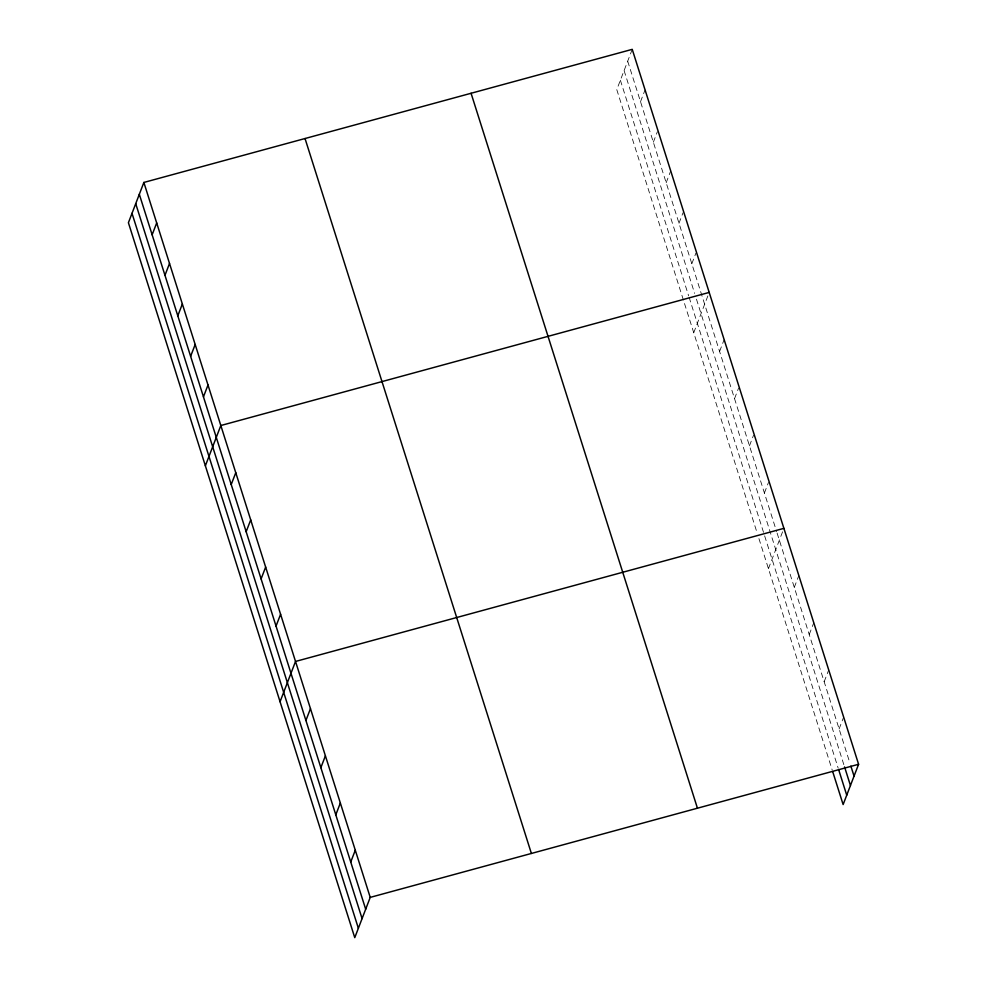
<?xml version="1.0" encoding="UTF-8"?>
<svg xmlns="http://www.w3.org/2000/svg" width="987" height="987" viewBox="0 0 987 987"><rect width="100%" height="100%" fill="white"/><g stroke="black" fill="none" stroke-linecap="round" stroke-linejoin="round"><path stroke-width="0.74" stroke-dasharray="4.93 3.7" d="M632.235 49.35L616.776 89.62L757.115 532.881M640.514 101.71L645.066 89.866M653.345 142.214L657.379 131.69M666.176 182.731L670.716 170.887M678.994 223.247L683.041 212.723M691.825 263.751L695.86 253.227M693.738 332.705L709.197 292.423M719.597 351.458L724.137 339.614M734.538 398.637L738.572 388.113M749.466 445.828L753.513 435.304M764.407 493.007L768.454 482.483M768.441 568.635L783.394 529.674M794.288 587.388L798.841 575.544M809.229 634.567L813.781 622.723M824.17 681.758L828.722 669.914M839.11 728.937L843.651 717.093M627.695 61.194L776.633 531.623M777.09 533.054L849.98 763.259M624.092 70.57L694.638 293.398M696.464 299.184L844.107 765.493M620.379 80.243L688.63 295.829M689.099 297.272L838.136 768.009M758.929 538.606L832.275 770.242"/><path stroke-width="1.48" d="M143.868 182.447L128.409 222.717L354.765 937.65L370.224 897.38L143.868 182.447L632.235 49.35L858.591 764.283L843.132 804.553L832.72 771.674M152.146 234.795L156.686 222.951M164.977 275.311L169.517 263.467M177.796 315.828L182.348 303.984M190.627 356.332L195.167 344.488M203.458 396.848L207.998 385.004M205.37 465.79L220.829 425.52L709.197 292.423M231.217 484.543L235.77 472.699M246.158 531.734L250.71 519.89M261.099 578.913L265.651 567.081M276.039 626.103L280.592 614.259M280.061 701.72L295.52 661.45L783.9 528.353M305.921 720.473L310.461 708.629M320.861 767.664L325.402 755.82M335.802 814.843L340.342 802.999M350.743 862.033L355.283 850.189M370.224 897.38L858.591 764.283M850.88 766.122L854.051 776.127M844.564 766.924L850.449 785.504M838.592 769.441L846.735 795.177M471.07 93.271L697.439 808.205M305.032 138.525L531.388 853.459M139.315 194.279L365.683 909.212M135.712 203.667L362.081 918.601M132.011 213.328L358.367 928.261"/></g></svg>
